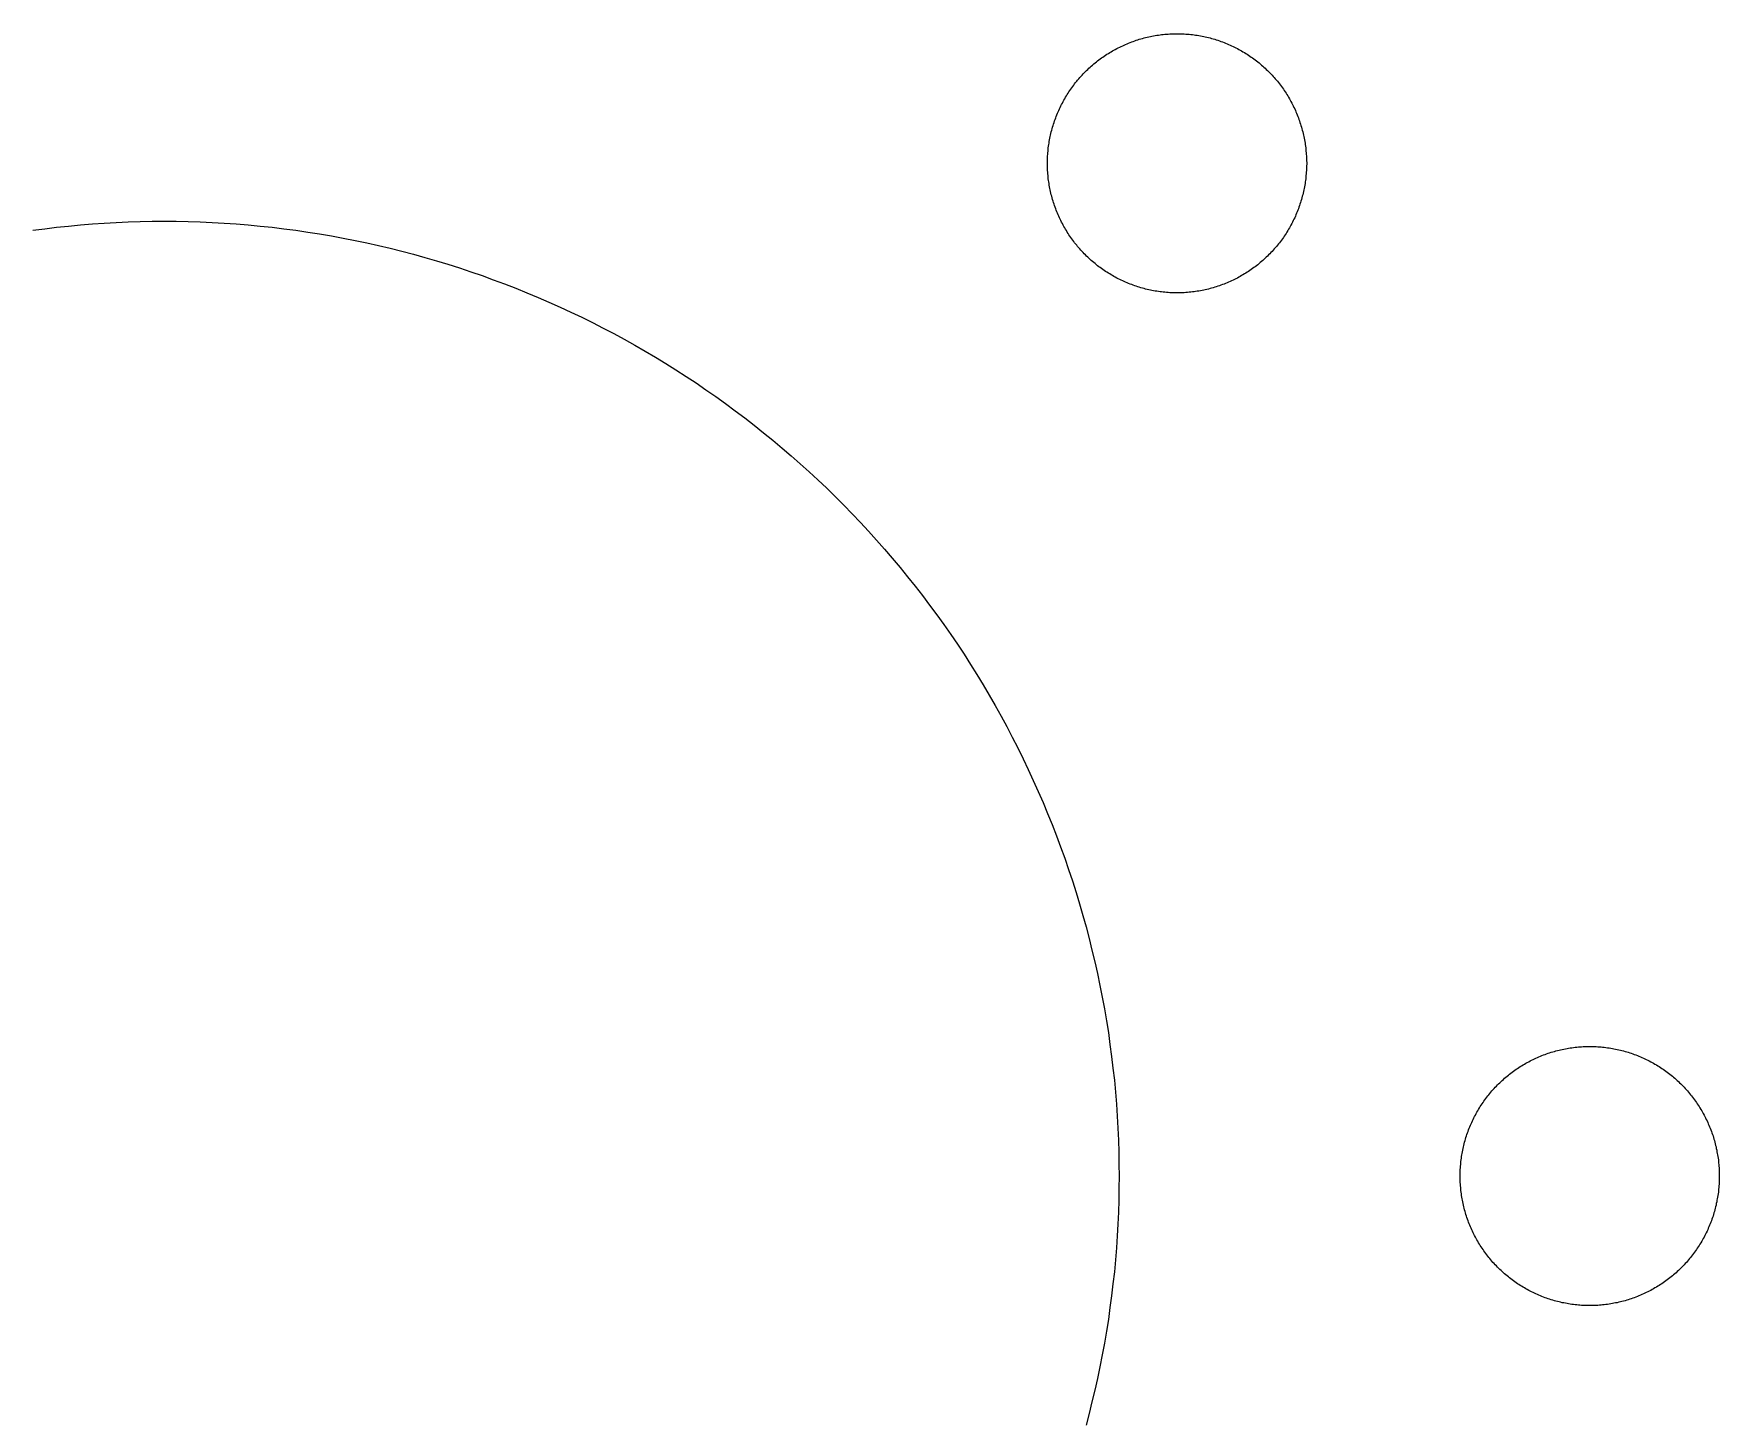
# Model space of a CAD drawing. Header units: metres. Extents: x -136 to 200, y -122 to 130.
# Drawn here: x 149.04 to 161.4, y 48.22 to 58.37 of the extents above; entities that cross this region are included whole.
import ezdxf

# ---------------------------------------------------------------- set-up
doc = ezdxf.new("R2010")
doc.units = ezdxf.units.M

msp = doc.modelspace()

# ---------------------------------------------------------------- linework, layer by layer
for p, q in [((157.125, 58.3262), (157.137, 58.3299)), ((157.137, 58.3299), (157.148, 58.3335)), ((157.148, 58.3335), (157.16, 58.3369)), ((157.16, 58.3369), (157.171, 58.3401)), ((157.171, 58.3401), (157.183, 58.3433)), ((157.183, 58.3433), (157.194, 58.3462)), ((157.194, 58.3462), (157.206, 58.3491)), ((157.206, 58.3491), (157.217, 58.3517)), ((157.217, 58.3517), (157.229, 58.3543)), ((157.229, 58.3543), (157.241, 58.3566)), ((157.241, 58.3566), (157.252, 58.3589)), ((157.252, 58.3589), (157.264, 58.361)), ((157.264, 58.361), (157.276, 58.3629)), ((157.276, 58.3629), (157.288, 58.3647)), ((157.288, 58.3647), (157.3, 58.3663)), ((157.3, 58.3663), (157.311, 58.3679)), ((157.311, 58.3679), (157.323, 58.3692)), ((157.323, 58.3692), (157.335, 58.3704)), ((157.335, 58.3704), (157.347, 58.3714)), ((157.347, 58.3714), (157.359, 58.3723)), ((157.359, 58.3723), (157.371, 58.3731)), ((157.371, 58.3731), (157.383, 58.3737)), ((157.383, 58.3737), (157.395, 58.3741)), ((157.395, 58.3741), (157.407, 58.3745)), ((157.407, 58.3745), (157.419, 58.3746)), ((157.419, 58.3746), (157.431, 58.3746)), ((157.431, 58.3746), (157.443, 58.3745)), ((157.443, 58.3745), (157.454, 58.3741)), ((157.454, 58.3741), (157.466, 58.3737)), ((157.466, 58.3737), (157.478, 58.3731)), ((157.478, 58.3731), (157.49, 58.3723)), ((157.49, 58.3723), (157.502, 58.3714)), ((157.502, 58.3714), (157.514, 58.3704)), ((157.514, 58.3704), (157.526, 58.3692)), ((157.526, 58.3692), (157.538, 58.3679)), ((157.538, 58.3679), (157.55, 58.3663)), ((157.55, 58.3663), (157.561, 58.3647)), ((157.561, 58.3647), (157.573, 58.3629)), ((157.573, 58.3629), (157.585, 58.361)), ((157.585, 58.361), (157.597, 58.3589)), ((157.597, 58.3589), (157.608, 58.3566)), ((157.608, 58.3566), (157.62, 58.3543)), ((157.62, 58.3543), (157.632, 58.3517)), ((157.632, 58.3517), (157.643, 58.3491)), ((157.643, 58.3491), (157.655, 58.3462)), ((157.655, 58.3462), (157.667, 58.3433)), ((157.667, 58.3433), (157.678, 58.3401)), ((157.678, 58.3401), (157.69, 58.3369)), ((157.69, 58.3369), (157.701, 58.3335)), ((157.701, 58.3335), (157.712, 58.3299)), ((157.712, 58.3299), (157.724, 58.3262)), ((156.881, 58.2036), (156.891, 58.2103)), ((156.891, 58.2103), (156.901, 58.217)), ((156.901, 58.217), (156.911, 58.2235)), ((156.911, 58.2235), (156.921, 58.2299)), ((156.921, 58.2299), (156.931, 58.2362)), ((156.931, 58.2362), (156.941, 58.2423)), ((156.941, 58.2423), (156.951, 58.2483)), ((156.951, 58.2483), (156.962, 58.2542)), ((156.962, 58.2542), (156.972, 58.26)), ((156.972, 58.26), (156.983, 58.2656)), ((156.983, 58.2656), (156.993, 58.2711)), ((156.993, 58.2711), (157.004, 58.2764)), ((157.004, 58.2764), (157.015, 58.2816)), ((157.015, 58.2816), (157.026, 58.2867)), ((157.026, 58.2867), (157.036, 58.2917)), ((157.036, 58.2917), (157.047, 58.2965)), ((157.047, 58.2965), (157.058, 58.3011)), ((157.058, 58.3011), (157.069, 58.3057)), ((157.069, 58.3057), (157.08, 58.3101)), ((157.08, 58.3101), (157.092, 58.3143)), ((157.092, 58.3143), (157.103, 58.3185)), ((157.103, 58.3185), (157.114, 58.3224)), ((157.114, 58.3224), (157.125, 58.3262)), ((157.724, 58.3262), (157.735, 58.3224)), ((157.735, 58.3224), (157.746, 58.3185)), ((157.746, 58.3185), (157.758, 58.3143)), ((157.758, 58.3143), (157.769, 58.3101)), ((157.769, 58.3101), (157.78, 58.3057)), ((157.78, 58.3057), (157.791, 58.3011)), ((157.791, 58.3011), (157.802, 58.2965)), ((157.802, 58.2965), (157.813, 58.2917)), ((157.813, 58.2917), (157.824, 58.2867)), ((157.824, 58.2867), (157.835, 58.2816)), ((157.835, 58.2816), (157.845, 58.2764)), ((157.845, 58.2764), (157.856, 58.2711)), ((157.856, 58.2711), (157.867, 58.2656)), ((157.867, 58.2656), (157.877, 58.26)), ((157.877, 58.26), (157.887, 58.2542)), ((157.887, 58.2542), (157.898, 58.2483)), ((157.898, 58.2483), (157.908, 58.2423)), ((157.908, 58.2423), (157.918, 58.2362)), ((157.918, 58.2362), (157.929, 58.2299)), ((157.929, 58.2299), (157.939, 58.2235)), ((157.939, 58.2235), (157.949, 58.217)), ((157.949, 58.217), (157.959, 58.2103)), ((157.959, 58.2103), (157.968, 58.2036)), ((156.736, 58.0793), (156.744, 58.0879)), ((156.744, 58.0879), (156.753, 58.0964)), ((156.753, 58.0964), (156.761, 58.1048)), ((156.761, 58.1048), (156.77, 58.113)), ((156.77, 58.113), (156.779, 58.1212)), ((156.779, 58.1212), (156.787, 58.1293)), ((156.787, 58.1293), (156.796, 58.1372)), ((156.796, 58.1372), (156.805, 58.1451)), ((156.805, 58.1451), (156.814, 58.1528)), ((156.814, 58.1528), (156.824, 58.1604)), ((156.824, 58.1604), (156.833, 58.1679)), ((156.833, 58.1679), (156.842, 58.1753)), ((156.842, 58.1753), (156.852, 58.1825)), ((156.852, 58.1825), (156.861, 58.1897)), ((156.861, 58.1897), (156.871, 58.1967)), ((156.871, 58.1967), (156.881, 58.2036)), ((157.968, 58.2036), (157.978, 58.1967)), ((157.978, 58.1967), (157.988, 58.1897)), ((157.988, 58.1897), (157.997, 58.1825)), ((157.997, 58.1825), (158.007, 58.1753)), ((158.007, 58.1753), (158.016, 58.1679)), ((158.016, 58.1679), (158.026, 58.1604)), ((158.026, 58.1604), (158.035, 58.1528)), ((158.035, 58.1528), (158.044, 58.1451)), ((158.044, 58.1451), (158.053, 58.1372)), ((158.053, 58.1372), (158.062, 58.1293)), ((158.062, 58.1293), (158.071, 58.1212)), ((158.071, 58.1212), (158.079, 58.113)), ((158.079, 58.113), (158.088, 58.1048)), ((158.088, 58.1048), (158.096, 58.0964)), ((158.096, 58.0964), (158.105, 58.0879)), ((158.105, 58.0879), (158.113, 58.0793)), ((156.632, 57.9487), (156.639, 57.9586)), ((156.639, 57.9586), (156.646, 57.9684)), ((156.646, 57.9684), (156.653, 57.9782)), ((156.653, 57.9782), (156.66, 57.9878)), ((156.66, 57.9878), (156.667, 57.9974)), ((156.667, 57.9974), (156.674, 58.0069)), ((156.674, 58.0069), (156.681, 58.0163)), ((156.681, 58.0163), (156.689, 58.0256)), ((156.689, 58.0256), (156.696, 58.0348)), ((156.696, 58.0348), (156.704, 58.0439)), ((156.704, 58.0439), (156.712, 58.0529)), ((156.712, 58.0529), (156.72, 58.0618)), ((156.72, 58.0618), (156.728, 58.0706)), ((156.728, 58.0706), (156.736, 58.0793)), ((158.113, 58.0793), (158.121, 58.0706)), ((158.121, 58.0706), (158.129, 58.0618)), ((158.129, 58.0618), (158.137, 58.0529)), ((158.137, 58.0529), (158.145, 58.0439)), ((158.145, 58.0439), (158.153, 58.0348)), ((158.153, 58.0348), (158.16, 58.0256)), ((158.16, 58.0256), (158.168, 58.0163)), ((158.168, 58.0163), (158.175, 58.0069)), ((158.175, 58.0069), (158.183, 57.9974)), ((158.183, 57.9974), (158.19, 57.9878)), ((158.19, 57.9878), (158.197, 57.9782)), ((158.197, 57.9782), (158.204, 57.9684)), ((158.204, 57.9684), (158.21, 57.9586)), ((158.21, 57.9586), (158.217, 57.9487)), ((156.562, 57.8237), (156.568, 57.8345)), ((156.568, 57.8345), (156.573, 57.8452)), ((156.573, 57.8452), (156.578, 57.8559)), ((156.578, 57.8559), (156.584, 57.8665)), ((156.584, 57.8665), (156.589, 57.877)), ((156.589, 57.877), (156.595, 57.8875)), ((156.595, 57.8875), (156.601, 57.8979)), ((156.601, 57.8979), (156.607, 57.9082)), ((156.607, 57.9082), (156.613, 57.9184)), ((156.613, 57.9184), (156.619, 57.9286)), ((156.619, 57.9286), (156.626, 57.9387)), ((156.626, 57.9387), (156.632, 57.9487)), ((158.217, 57.9487), (158.224, 57.9387)), ((158.224, 57.9387), (158.23, 57.9286)), ((158.23, 57.9286), (158.236, 57.9184)), ((158.236, 57.9184), (158.242, 57.9082)), ((158.242, 57.9082), (158.248, 57.8979)), ((158.248, 57.8979), (158.254, 57.8875)), ((158.254, 57.8875), (158.26, 57.877)), ((158.26, 57.877), (158.266, 57.8665)), ((158.266, 57.8665), (158.271, 57.8559)), ((158.271, 57.8559), (158.276, 57.8452)), ((158.276, 57.8452), (158.282, 57.8345)), ((158.282, 57.8345), (158.287, 57.8237)), ((156.516, 57.7011), (156.519, 57.7125)), ((156.519, 57.7125), (156.523, 57.7238)), ((156.523, 57.7238), (156.527, 57.7352)), ((156.527, 57.7352), (156.531, 57.7464)), ((156.531, 57.7464), (156.535, 57.7576)), ((156.535, 57.7576), (156.539, 57.7688)), ((156.539, 57.7688), (156.544, 57.7799)), ((156.544, 57.7799), (156.548, 57.7909)), ((156.548, 57.7909), (156.553, 57.8019)), ((156.553, 57.8019), (156.558, 57.8128)), ((156.558, 57.8128), (156.562, 57.8237)), ((158.287, 57.8237), (158.292, 57.8128)), ((158.292, 57.8128), (158.296, 57.8019)), ((158.296, 57.8019), (158.301, 57.7909)), ((158.301, 57.7909), (158.306, 57.7799)), ((158.306, 57.7799), (158.31, 57.7688)), ((158.31, 57.7688), (158.314, 57.7576)), ((158.314, 57.7576), (158.318, 57.7464)), ((158.318, 57.7464), (158.322, 57.7352)), ((158.322, 57.7352), (158.326, 57.7238)), ((158.326, 57.7238), (158.33, 57.7125)), ((158.33, 57.7125), (158.333, 57.7011)), ((156.488, 57.585), (156.49, 57.5968)), ((156.49, 57.5968), (156.493, 57.6085)), ((156.493, 57.6085), (156.495, 57.6202)), ((156.495, 57.6202), (156.497, 57.6319)), ((156.497, 57.6319), (156.5, 57.6435)), ((156.5, 57.6435), (156.503, 57.6551)), ((156.503, 57.6551), (156.506, 57.6666)), ((156.506, 57.6666), (156.509, 57.6782)), ((156.509, 57.6782), (156.512, 57.6897)), ((156.512, 57.6897), (156.516, 57.7011)), ((158.333, 57.7011), (158.337, 57.6897)), ((158.337, 57.6897), (158.34, 57.6782)), ((158.34, 57.6782), (158.343, 57.6666)), ((158.343, 57.6666), (158.346, 57.6551)), ((158.346, 57.6551), (158.349, 57.6435)), ((158.349, 57.6435), (158.352, 57.6319)), ((158.352, 57.6319), (158.354, 57.6202)), ((158.354, 57.6202), (158.357, 57.6085)), ((158.357, 57.6085), (158.359, 57.5968)), ((158.359, 57.5968), (158.361, 57.585)), ((156.475, 57.4545), (156.476, 57.4664)), ((156.476, 57.4783), (156.477, 57.4902)), ((156.476, 57.4664), (156.476, 57.4783)), ((156.477, 57.4902), (156.478, 57.5021)), ((156.478, 57.5021), (156.479, 57.514)), ((156.479, 57.514), (156.48, 57.5259)), ((156.48, 57.5259), (156.481, 57.5378)), ((156.481, 57.5378), (156.483, 57.5496)), ((156.483, 57.5496), (156.485, 57.5614)), ((156.485, 57.5614), (156.486, 57.5732)), ((156.486, 57.5732), (156.488, 57.585)), ((158.361, 57.585), (158.363, 57.5732)), ((158.363, 57.5732), (158.365, 57.5614)), ((158.365, 57.5614), (158.366, 57.5496)), ((158.366, 57.5496), (158.368, 57.5378)), ((158.368, 57.5378), (158.369, 57.5259)), ((158.369, 57.5259), (158.37, 57.514)), ((158.37, 57.514), (158.371, 57.5021)), ((158.371, 57.5021), (158.372, 57.4902)), ((158.372, 57.4902), (158.373, 57.4783)), ((158.373, 57.4783), (158.374, 57.4664)), ((158.374, 57.4664), (158.374, 57.4545)), ((156.475, 57.4425), (156.475, 57.4545)), ((156.475, 57.4306), (156.475, 57.4425)), ((156.475, 57.4186), (156.475, 57.4306)), ((156.475, 57.4067), (156.475, 57.4186)), ((156.475, 57.3948), (156.475, 57.4067)), ((156.476, 57.3828), (156.475, 57.3948)), ((156.476, 57.3709), (156.476, 57.3828)), ((156.477, 57.359), (156.476, 57.3709)), ((156.478, 57.3471), (156.477, 57.359)), ((156.479, 57.3352), (156.478, 57.3471)), ((158.371, 57.3471), (158.37, 57.3352)), ((158.372, 57.359), (158.371, 57.3471)), ((158.373, 57.3709), (158.372, 57.359)), ((158.374, 57.3828), (158.373, 57.3709)), ((158.374, 57.4545), (158.374, 57.4425)), ((158.374, 57.4425), (158.375, 57.4306)), ((158.375, 57.4186), (158.374, 57.4067)), ((158.374, 57.4067), (158.374, 57.3948)), ((158.374, 57.3948), (158.374, 57.3828)), ((158.375, 57.4306), (158.375, 57.4186)), ((156.48, 57.3233), (156.479, 57.3352)), ((156.481, 57.3115), (156.48, 57.3233)), ((156.483, 57.2996), (156.481, 57.3115)), ((156.485, 57.2878), (156.483, 57.2996)), ((156.486, 57.276), (156.485, 57.2878)), ((156.488, 57.2642), (156.486, 57.276)), ((156.49, 57.2525), (156.488, 57.2642)), ((156.493, 57.2407), (156.49, 57.2525)), ((156.495, 57.229), (156.493, 57.2407)), ((156.497, 57.2174), (156.495, 57.229)), ((156.5, 57.2057), (156.497, 57.2174)), ((158.352, 57.2174), (158.349, 57.2057)), ((158.354, 57.229), (158.352, 57.2174)), ((158.357, 57.2407), (158.354, 57.229)), ((158.359, 57.2525), (158.357, 57.2407)), ((158.361, 57.2642), (158.359, 57.2525)), ((158.363, 57.276), (158.361, 57.2642)), ((158.365, 57.2878), (158.363, 57.276)), ((158.366, 57.2996), (158.365, 57.2878)), ((158.368, 57.3115), (158.366, 57.2996)), ((158.369, 57.3233), (158.368, 57.3115)), ((158.37, 57.3352), (158.369, 57.3233)), ((156.503, 57.1941), (156.5, 57.2057)), ((156.506, 57.1826), (156.503, 57.1941)), ((156.509, 57.1711), (156.506, 57.1826)), ((156.512, 57.1596), (156.509, 57.1711)), ((156.516, 57.1481), (156.512, 57.1596)), ((156.519, 57.1367), (156.516, 57.1481)), ((156.523, 57.1254), (156.519, 57.1367)), ((156.527, 57.1141), (156.523, 57.1254)), ((156.531, 57.1028), (156.527, 57.1141)), ((156.535, 57.0916), (156.531, 57.1028)), ((158.318, 57.1028), (158.314, 57.0916)), ((158.322, 57.1141), (158.318, 57.1028)), ((158.326, 57.1254), (158.322, 57.1141)), ((158.33, 57.1367), (158.326, 57.1254)), ((158.333, 57.1481), (158.33, 57.1367)), ((158.337, 57.1596), (158.333, 57.1481)), ((158.34, 57.1711), (158.337, 57.1596)), ((158.343, 57.1826), (158.34, 57.1711)), ((158.346, 57.1941), (158.343, 57.1826)), ((158.349, 57.2057), (158.346, 57.1941)), ((149.297, 56.9646), (149.385, 56.9729)), ((149.385, 56.9729), (149.473, 56.9801)), ((149.473, 56.9801), (149.56, 56.9862)), ((149.56, 56.9862), (149.648, 56.9911)), ((149.648, 56.9911), (149.736, 56.995)), ((149.736, 56.995), (149.824, 56.9978)), ((149.824, 56.9978), (149.912, 56.9994)), ((149.912, 56.9994), (150, 57)), ((150, 57), (150.088, 56.9994)), ((150.088, 56.9994), (150.176, 56.9978)), ((150.176, 56.9978), (150.264, 56.995)), ((150.264, 56.995), (150.352, 56.9911)), ((150.352, 56.9911), (150.44, 56.9862)), ((150.44, 56.9862), (150.527, 56.9801)), ((150.527, 56.9801), (150.615, 56.9729)), ((150.615, 56.9729), (150.703, 56.9646)), ((156.539, 57.0805), (156.535, 57.0916)), ((156.544, 57.0694), (156.539, 57.0805)), ((156.548, 57.0583), (156.544, 57.0694)), ((156.553, 57.0473), (156.548, 57.0583)), ((156.558, 57.0364), (156.553, 57.0473)), ((156.562, 57.0255), (156.558, 57.0364)), ((156.568, 57.0147), (156.562, 57.0255)), ((156.573, 57.004), (156.568, 57.0147)), ((156.578, 56.9933), (156.573, 57.004)), ((156.584, 56.9827), (156.578, 56.9933)), ((156.589, 56.9722), (156.584, 56.9827)), ((156.595, 56.9617), (156.589, 56.9722)), ((158.26, 56.9722), (158.254, 56.9617)), ((158.266, 56.9827), (158.26, 56.9722)), ((158.271, 56.9933), (158.266, 56.9827)), ((158.276, 57.004), (158.271, 56.9933)), ((158.282, 57.0147), (158.276, 57.004)), ((158.287, 57.0255), (158.282, 57.0147)), ((158.292, 57.0364), (158.287, 57.0255)), ((158.296, 57.0473), (158.292, 57.0364)), ((158.301, 57.0583), (158.296, 57.0473)), ((158.306, 57.0694), (158.301, 57.0583)), ((158.31, 57.0805), (158.306, 57.0694)), ((158.314, 57.0916), (158.31, 57.0805)), ((149.035, 56.9332), (149.123, 56.9448)), ((149.123, 56.9448), (149.21, 56.9553)), ((149.21, 56.9553), (149.297, 56.9646)), ((150.703, 56.9646), (150.79, 56.9553)), ((150.79, 56.9553), (150.877, 56.9448)), ((150.877, 56.9448), (150.965, 56.9332)), ((150.965, 56.9332), (151.052, 56.9205)), ((151.052, 56.9205), (151.138, 56.9068)), ((151.138, 56.9068), (151.225, 56.8919)), ((151.225, 56.8919), (151.312, 56.876)), ((151.312, 56.876), (151.398, 56.859)), ((151.398, 56.859), (151.484, 56.8409)), ((156.601, 56.9513), (156.595, 56.9617)), ((156.607, 56.941), (156.601, 56.9513)), ((156.613, 56.9308), (156.607, 56.941)), ((156.619, 56.9206), (156.613, 56.9308)), ((156.626, 56.9106), (156.619, 56.9206)), ((156.632, 56.9005), (156.626, 56.9106)), ((156.639, 56.8906), (156.632, 56.9005)), ((156.646, 56.8808), (156.639, 56.8906)), ((156.653, 56.8711), (156.646, 56.8808)), ((156.66, 56.8614), (156.653, 56.8711)), ((156.667, 56.8518), (156.66, 56.8614)), ((156.674, 56.8423), (156.667, 56.8518)), ((158.183, 56.8518), (158.175, 56.8423)), ((158.19, 56.8614), (158.183, 56.8518)), ((158.197, 56.8711), (158.19, 56.8614)), ((158.204, 56.8808), (158.197, 56.8711)), ((158.21, 56.8906), (158.204, 56.8808)), ((158.217, 56.9005), (158.21, 56.8906)), ((158.224, 56.9106), (158.217, 56.9005)), ((158.23, 56.9206), (158.224, 56.9106)), ((158.236, 56.9308), (158.23, 56.9206)), ((158.242, 56.941), (158.236, 56.9308)), ((158.248, 56.9513), (158.242, 56.941)), ((158.254, 56.9617), (158.248, 56.9513)), ((151.484, 56.8409), (151.57, 56.8217)), ((151.57, 56.8217), (151.655, 56.8014)), ((151.655, 56.8014), (151.741, 56.7801)), ((151.741, 56.7801), (151.826, 56.7577)), ((151.826, 56.7577), (151.911, 56.7342)), ((151.911, 56.7342), (151.995, 56.7096)), ((156.681, 56.833), (156.674, 56.8423)), ((156.689, 56.8237), (156.681, 56.833)), ((156.696, 56.8145), (156.689, 56.8237)), ((156.704, 56.8054), (156.696, 56.8145)), ((156.712, 56.7964), (156.704, 56.8054)), ((156.72, 56.7875), (156.712, 56.7964)), ((156.728, 56.7787), (156.72, 56.7875)), ((156.736, 56.77), (156.728, 56.7787)), ((156.744, 56.7614), (156.736, 56.77)), ((156.753, 56.7529), (156.744, 56.7614)), ((156.761, 56.7445), (156.753, 56.7529)), ((156.77, 56.7362), (156.761, 56.7445)), ((156.779, 56.728), (156.77, 56.7362)), ((156.787, 56.72), (156.779, 56.728)), ((158.071, 56.728), (158.062, 56.72)), ((158.079, 56.7362), (158.071, 56.728)), ((158.088, 56.7445), (158.079, 56.7362)), ((158.096, 56.7529), (158.088, 56.7445)), ((158.105, 56.7614), (158.096, 56.7529)), ((158.113, 56.77), (158.105, 56.7614)), ((158.121, 56.7787), (158.113, 56.77)), ((158.129, 56.7875), (158.121, 56.7787)), ((158.137, 56.7964), (158.129, 56.7875)), ((158.145, 56.8054), (158.137, 56.7964)), ((158.153, 56.8145), (158.145, 56.8054)), ((158.16, 56.8237), (158.153, 56.8145)), ((158.168, 56.833), (158.16, 56.8237)), ((158.175, 56.8423), (158.168, 56.833)), ((151.995, 56.7096), (152.079, 56.6841)), ((152.079, 56.6841), (152.163, 56.6574)), ((152.163, 56.6574), (152.247, 56.6297)), ((152.247, 56.6297), (152.33, 56.6009)), ((152.33, 56.6009), (152.412, 56.5711)), ((156.796, 56.712), (156.787, 56.72)), ((156.805, 56.7042), (156.796, 56.712)), ((156.814, 56.6964), (156.805, 56.7042)), ((156.824, 56.6888), (156.814, 56.6964)), ((156.833, 56.6813), (156.824, 56.6888)), ((156.842, 56.674), (156.833, 56.6813)), ((156.852, 56.6667), (156.842, 56.674)), ((156.861, 56.6596), (156.852, 56.6667)), ((156.871, 56.6526), (156.861, 56.6596)), ((156.881, 56.6457), (156.871, 56.6526)), ((156.891, 56.6389), (156.881, 56.6457)), ((156.901, 56.6322), (156.891, 56.6389)), ((156.911, 56.6257), (156.901, 56.6322)), ((156.921, 56.6193), (156.911, 56.6257)), ((156.931, 56.6131), (156.921, 56.6193)), ((156.941, 56.6069), (156.931, 56.6131)), ((156.951, 56.6009), (156.941, 56.6069)), ((156.962, 56.595), (156.951, 56.6009)), ((157.898, 56.6009), (157.887, 56.595)), ((157.908, 56.6069), (157.898, 56.6009)), ((157.918, 56.6131), (157.908, 56.6069)), ((157.929, 56.6193), (157.918, 56.6131)), ((157.939, 56.6257), (157.929, 56.6193)), ((157.949, 56.6322), (157.939, 56.6257)), ((157.959, 56.6389), (157.949, 56.6322)), ((157.968, 56.6457), (157.959, 56.6389)), ((157.978, 56.6526), (157.968, 56.6457)), ((157.988, 56.6596), (157.978, 56.6526)), ((157.997, 56.6667), (157.988, 56.6596)), ((158.007, 56.674), (157.997, 56.6667)), ((158.016, 56.6813), (158.007, 56.674)), ((158.026, 56.6888), (158.016, 56.6813)), ((158.035, 56.6964), (158.026, 56.6888)), ((158.044, 56.7042), (158.035, 56.6964)), ((158.053, 56.712), (158.044, 56.7042)), ((158.062, 56.72), (158.053, 56.712)), ((152.412, 56.5711), (152.495, 56.5403)), ((152.495, 56.5403), (152.577, 56.5084)), ((152.577, 56.5084), (152.658, 56.4755)), ((152.658, 56.4755), (152.74, 56.4416)), ((156.972, 56.5893), (156.962, 56.595)), ((156.983, 56.5836), (156.972, 56.5893)), ((156.993, 56.5782), (156.983, 56.5836)), ((157.004, 56.5728), (156.993, 56.5782)), ((157.015, 56.5676), (157.004, 56.5728)), ((157.026, 56.5625), (157.015, 56.5676)), ((157.036, 56.5576), (157.026, 56.5625)), ((157.047, 56.5527), (157.036, 56.5576)), ((157.058, 56.5481), (157.047, 56.5527)), ((157.069, 56.5435), (157.058, 56.5481)), ((157.08, 56.5391), (157.069, 56.5435)), ((157.092, 56.5349), (157.08, 56.5391)), ((157.103, 56.5308), (157.092, 56.5349)), ((157.114, 56.5268), (157.103, 56.5308)), ((157.125, 56.523), (157.114, 56.5268)), ((157.137, 56.5193), (157.125, 56.523)), ((157.148, 56.5157), (157.137, 56.5193)), ((157.16, 56.5123), (157.148, 56.5157)), ((157.171, 56.5091), (157.16, 56.5123)), ((157.183, 56.506), (157.171, 56.5091)), ((157.194, 56.503), (157.183, 56.506)), ((157.206, 56.5002), (157.194, 56.503)), ((157.217, 56.4975), (157.206, 56.5002)), ((157.229, 56.495), (157.217, 56.4975)), ((157.241, 56.4926), (157.229, 56.495)), ((157.252, 56.4903), (157.241, 56.4926)), ((157.264, 56.4883), (157.252, 56.4903)), ((157.276, 56.4863), (157.264, 56.4883)), ((157.288, 56.4845), (157.276, 56.4863)), ((157.3, 56.4829), (157.288, 56.4845)), ((157.311, 56.4814), (157.3, 56.4829)), ((157.323, 56.48), (157.311, 56.4814)), ((157.335, 56.4788), (157.323, 56.48)), ((157.347, 56.4778), (157.335, 56.4788)), ((157.359, 56.4769), (157.347, 56.4778)), ((157.371, 56.4761), (157.359, 56.4769)), ((157.383, 56.4755), (157.371, 56.4761)), ((157.395, 56.4751), (157.383, 56.4755)), ((157.407, 56.4748), (157.395, 56.4751)), ((157.419, 56.4746), (157.407, 56.4748)), ((157.431, 56.4746), (157.419, 56.4746)), ((157.443, 56.4748), (157.431, 56.4746)), ((157.454, 56.4751), (157.443, 56.4748)), ((157.466, 56.4755), (157.454, 56.4751)), ((157.478, 56.4761), (157.466, 56.4755)), ((157.49, 56.4769), (157.478, 56.4761)), ((157.502, 56.4778), (157.49, 56.4769)), ((157.514, 56.4788), (157.502, 56.4778)), ((157.526, 56.48), (157.514, 56.4788)), ((157.538, 56.4814), (157.526, 56.48)), ((157.55, 56.4829), (157.538, 56.4814)), ((157.561, 56.4845), (157.55, 56.4829)), ((157.573, 56.4863), (157.561, 56.4845)), ((157.585, 56.4883), (157.573, 56.4863)), ((157.597, 56.4903), (157.585, 56.4883)), ((157.608, 56.4926), (157.597, 56.4903)), ((157.62, 56.495), (157.608, 56.4926)), ((157.632, 56.4975), (157.62, 56.495)), ((157.643, 56.5002), (157.632, 56.4975)), ((157.655, 56.503), (157.643, 56.5002)), ((157.667, 56.506), (157.655, 56.503)), ((157.678, 56.5091), (157.667, 56.506)), ((157.69, 56.5123), (157.678, 56.5091)), ((157.701, 56.5157), (157.69, 56.5123)), ((157.712, 56.5193), (157.701, 56.5157)), ((157.724, 56.523), (157.712, 56.5193)), ((157.735, 56.5268), (157.724, 56.523)), ((157.746, 56.5308), (157.735, 56.5268)), ((157.758, 56.5349), (157.746, 56.5308)), ((157.769, 56.5391), (157.758, 56.5349)), ((157.78, 56.5435), (157.769, 56.5391)), ((157.791, 56.5481), (157.78, 56.5435)), ((157.802, 56.5527), (157.791, 56.5481)), ((157.813, 56.5576), (157.802, 56.5527)), ((157.824, 56.5625), (157.813, 56.5576)), ((157.835, 56.5676), (157.824, 56.5625)), ((157.845, 56.5728), (157.835, 56.5676)), ((157.856, 56.5782), (157.845, 56.5728)), ((157.867, 56.5836), (157.856, 56.5782)), ((157.877, 56.5893), (157.867, 56.5836)), ((157.887, 56.595), (157.877, 56.5893)), ((152.74, 56.4416), (152.82, 56.4067)), ((152.82, 56.4067), (152.901, 56.3707)), ((152.901, 56.3707), (152.98, 56.3338)), ((152.98, 56.3338), (153.06, 56.2958)), ((153.06, 56.2958), (153.139, 56.2569)), ((153.139, 56.2569), (153.217, 56.2169)), ((153.217, 56.2169), (153.295, 56.176)), ((153.295, 56.176), (153.372, 56.1341)), ((153.372, 56.1341), (153.449, 56.0913)), ((153.449, 56.0913), (153.525, 56.0475)), ((153.525, 56.0475), (153.601, 56.0027)), ((153.601, 56.0027), (153.676, 55.957)), ((153.676, 55.957), (153.751, 55.9103)), ((153.751, 55.9103), (153.825, 55.8627)), ((153.825, 55.8627), (153.898, 55.8142)), ((153.898, 55.8142), (153.971, 55.7647)), ((153.971, 55.7647), (154.043, 55.7144)), ((154.043, 55.7144), (154.114, 55.6631)), ((154.114, 55.6631), (154.185, 55.611)), ((154.185, 55.611), (154.256, 55.5579)), ((154.256, 55.5579), (154.325, 55.504)), ((154.325, 55.504), (154.394, 55.4492)), ((154.394, 55.4492), (154.462, 55.3936)), ((154.462, 55.3936), (154.529, 55.3371)), ((154.529, 55.3371), (154.596, 55.2798)), ((154.596, 55.2798), (154.662, 55.2216)), ((154.662, 55.2216), (154.727, 55.1626)), ((154.727, 55.1626), (154.792, 55.1028)), ((154.792, 55.1028), (154.856, 55.0422)), ((154.856, 55.0422), (154.919, 54.9807)), ((154.919, 54.9807), (154.981, 54.9185)), ((154.981, 54.9185), (155.042, 54.8556)), ((155.042, 54.8556), (155.103, 54.7918)), ((155.103, 54.7918), (155.163, 54.7273)), ((155.163, 54.7273), (155.222, 54.6621)), ((155.222, 54.6621), (155.28, 54.5961)), ((155.28, 54.5961), (155.337, 54.5294)), ((155.337, 54.5294), (155.394, 54.462)), ((155.394, 54.462), (155.449, 54.3938)), ((155.449, 54.3938), (155.504, 54.325)), ((155.504, 54.325), (155.558, 54.2555)), ((155.558, 54.2555), (155.611, 54.1853)), ((155.611, 54.1853), (155.663, 54.1145)), ((155.663, 54.1145), (155.714, 54.043)), ((155.714, 54.043), (155.765, 53.9709)), ((155.765, 53.9709), (155.814, 53.8981)), ((155.814, 53.8981), (155.863, 53.8248)), ((155.863, 53.8248), (155.91, 53.7508)), ((155.91, 53.7508), (155.957, 53.6762)), ((155.957, 53.6762), (156.003, 53.6011)), ((156.003, 53.6011), (156.047, 53.5254)), ((156.047, 53.5254), (156.091, 53.4491)), ((156.091, 53.4491), (156.134, 53.3723)), ((156.134, 53.3723), (156.176, 53.2949)), ((156.176, 53.2949), (156.217, 53.2171)), ((156.217, 53.2171), (156.257, 53.1387)), ((156.257, 53.1387), (156.296, 53.0598)), ((156.296, 53.0598), (156.334, 52.9805)), ((156.334, 52.9805), (156.371, 52.9006)), ((156.371, 52.9006), (156.407, 52.8203)), ((156.407, 52.8203), (156.442, 52.7396)), ((156.442, 52.7396), (156.476, 52.6584)), ((156.476, 52.6584), (156.508, 52.5769)), ((156.508, 52.5769), (156.54, 52.4949)), ((156.54, 52.4949), (156.571, 52.4125)), ((156.571, 52.4125), (156.601, 52.3297)), ((156.601, 52.3297), (156.63, 52.2466)), ((156.63, 52.2466), (156.657, 52.1631)), ((156.657, 52.1631), (156.684, 52.0793)), ((156.684, 52.0793), (156.71, 51.9951)), ((156.71, 51.9951), (156.734, 51.9107)), ((156.734, 51.9107), (156.758, 51.8259)), ((156.758, 51.8259), (156.78, 51.7408)), ((156.78, 51.7408), (156.801, 51.6555)), ((156.801, 51.6555), (156.822, 51.5699)), ((156.822, 51.5699), (156.841, 51.484)), ((156.841, 51.484), (156.859, 51.398)), ((156.859, 51.398), (156.876, 51.3117)), ((156.876, 51.3117), (156.892, 51.2252)), ((156.892, 51.2252), (156.907, 51.1385)), ((156.907, 51.1385), (156.921, 51.0516)), ((156.921, 51.0516), (156.933, 50.9645)), ((156.933, 50.9645), (156.945, 50.8773)), ((160.179, 50.9106), (160.191, 50.9139)), ((160.191, 50.9139), (160.202, 50.9171)), ((160.202, 50.9171), (160.214, 50.9202)), ((160.214, 50.9202), (160.225, 50.923)), ((160.225, 50.923), (160.237, 50.9258)), ((160.237, 50.9258), (160.249, 50.9284)), ((160.249, 50.9284), (160.26, 50.9308)), ((160.26, 50.9308), (160.272, 50.9332)), ((160.272, 50.9332), (160.284, 50.9353)), ((160.284, 50.9353), (160.295, 50.9373)), ((160.295, 50.9373), (160.307, 50.9392)), ((160.307, 50.9392), (160.319, 50.9409)), ((160.319, 50.9409), (160.331, 50.9425)), ((160.331, 50.9425), (160.343, 50.9439)), ((160.343, 50.9439), (160.355, 50.9452)), ((160.355, 50.9452), (160.367, 50.9463)), ((160.367, 50.9463), (160.378, 50.9473)), ((160.378, 50.9473), (160.39, 50.9481)), ((160.39, 50.9481), (160.402, 50.9488)), ((160.402, 50.9488), (160.414, 50.9493)), ((160.414, 50.9493), (160.426, 50.9497)), ((160.426, 50.9497), (160.438, 50.9499)), ((160.438, 50.9499), (160.45, 50.95)), ((160.45, 50.95), (160.462, 50.9499)), ((160.462, 50.9499), (160.474, 50.9497)), ((160.474, 50.9497), (160.486, 50.9493)), ((160.486, 50.9493), (160.498, 50.9488)), ((160.498, 50.9488), (160.51, 50.9481)), ((160.51, 50.9481), (160.522, 50.9473)), ((160.522, 50.9473), (160.533, 50.9463)), ((160.533, 50.9463), (160.545, 50.9452)), ((160.545, 50.9452), (160.557, 50.9439)), ((160.557, 50.9439), (160.569, 50.9425)), ((160.569, 50.9425), (160.581, 50.9409)), ((160.581, 50.9409), (160.593, 50.9392)), ((160.593, 50.9392), (160.604, 50.9373)), ((160.604, 50.9373), (160.616, 50.9353)), ((160.616, 50.9353), (160.628, 50.9332)), ((160.628, 50.9332), (160.64, 50.9308)), ((160.64, 50.9308), (160.651, 50.9284)), ((160.651, 50.9284), (160.663, 50.9258)), ((160.663, 50.9258), (160.675, 50.923)), ((160.675, 50.923), (160.686, 50.9202)), ((160.686, 50.9202), (160.698, 50.9171)), ((160.698, 50.9171), (160.709, 50.9139)), ((160.709, 50.9139), (160.721, 50.9106)), ((156.945, 50.8773), (156.955, 50.79)), ((156.955, 50.79), (156.965, 50.7025)), ((159.921, 50.7891), (159.931, 50.7956)), ((159.931, 50.7956), (159.941, 50.8021)), ((159.941, 50.8021), (159.951, 50.8084)), ((159.951, 50.8084), (159.961, 50.8146)), ((159.961, 50.8146), (159.972, 50.8207)), ((159.972, 50.8207), (159.982, 50.8267)), ((159.982, 50.8267), (159.992, 50.8325)), ((159.992, 50.8325), (160.003, 50.8382)), ((160.003, 50.8382), (160.013, 50.8437)), ((160.013, 50.8437), (160.024, 50.8491)), ((160.024, 50.8491), (160.035, 50.8544)), ((160.035, 50.8544), (160.046, 50.8596)), ((160.046, 50.8596), (160.056, 50.8646)), ((160.056, 50.8646), (160.067, 50.8695)), ((160.067, 50.8695), (160.078, 50.8742)), ((160.078, 50.8742), (160.089, 50.8788)), ((160.089, 50.8788), (160.1, 50.8833)), ((160.1, 50.8833), (160.111, 50.8876)), ((160.111, 50.8876), (160.123, 50.8918)), ((160.123, 50.8918), (160.134, 50.8958)), ((160.134, 50.8958), (160.145, 50.8997)), ((160.145, 50.8997), (160.156, 50.9035)), ((160.156, 50.9035), (160.168, 50.9071)), ((160.168, 50.9071), (160.179, 50.9106)), ((160.721, 50.9106), (160.732, 50.9071)), ((160.732, 50.9071), (160.744, 50.9035)), ((160.744, 50.9035), (160.755, 50.8997)), ((160.755, 50.8997), (160.766, 50.8958)), ((160.766, 50.8958), (160.777, 50.8918)), ((160.777, 50.8918), (160.789, 50.8876)), ((160.789, 50.8876), (160.8, 50.8833)), ((160.8, 50.8833), (160.811, 50.8788)), ((160.811, 50.8788), (160.822, 50.8742)), ((160.822, 50.8742), (160.833, 50.8695)), ((160.833, 50.8695), (160.844, 50.8646)), ((160.844, 50.8646), (160.854, 50.8596)), ((160.854, 50.8596), (160.865, 50.8544)), ((160.865, 50.8544), (160.876, 50.8491)), ((160.876, 50.8491), (160.887, 50.8437)), ((160.887, 50.8437), (160.897, 50.8382)), ((160.897, 50.8382), (160.908, 50.8325)), ((160.908, 50.8325), (160.918, 50.8267)), ((160.918, 50.8267), (160.928, 50.8207)), ((160.928, 50.8207), (160.939, 50.8146)), ((160.939, 50.8146), (160.949, 50.8084)), ((160.949, 50.8084), (160.959, 50.8021)), ((160.959, 50.8021), (160.969, 50.7956)), ((160.969, 50.7956), (160.979, 50.7891)), ((156.965, 50.7025), (156.973, 50.6149)), ((159.766, 50.659), (159.774, 50.6675)), ((159.774, 50.6675), (159.782, 50.6759)), ((159.782, 50.6759), (159.791, 50.6843)), ((159.791, 50.6843), (159.8, 50.6925)), ((159.8, 50.6925), (159.808, 50.7006)), ((159.808, 50.7006), (159.817, 50.7086)), ((159.817, 50.7086), (159.826, 50.7165)), ((159.826, 50.7165), (159.835, 50.7243)), ((159.835, 50.7243), (159.844, 50.732)), ((159.844, 50.732), (159.854, 50.7395)), ((159.854, 50.7395), (159.863, 50.747)), ((159.863, 50.747), (159.872, 50.7543)), ((159.872, 50.7543), (159.882, 50.7615)), ((159.882, 50.7615), (159.892, 50.7686)), ((159.892, 50.7686), (159.901, 50.7755)), ((159.901, 50.7755), (159.911, 50.7823)), ((159.911, 50.7823), (159.921, 50.7891)), ((160.979, 50.7891), (160.989, 50.7823)), ((160.989, 50.7823), (160.999, 50.7755)), ((160.999, 50.7755), (161.008, 50.7686)), ((161.008, 50.7686), (161.018, 50.7615)), ((161.018, 50.7615), (161.028, 50.7543)), ((161.028, 50.7543), (161.037, 50.747)), ((161.037, 50.747), (161.046, 50.7395)), ((161.046, 50.7395), (161.056, 50.732)), ((161.056, 50.732), (161.065, 50.7243)), ((161.065, 50.7243), (161.074, 50.7165)), ((161.074, 50.7165), (161.083, 50.7086)), ((161.083, 50.7086), (161.092, 50.7006)), ((161.092, 50.7006), (161.1, 50.6925)), ((161.1, 50.6925), (161.109, 50.6843)), ((161.109, 50.6843), (161.118, 50.6759)), ((161.118, 50.6759), (161.126, 50.6675)), ((161.126, 50.6675), (161.134, 50.659)), ((156.973, 50.6149), (156.98, 50.5273)), ((159.668, 50.5389), (159.674, 50.5487)), ((159.674, 50.5487), (159.681, 50.5584)), ((159.681, 50.5584), (159.689, 50.568)), ((159.689, 50.568), (159.696, 50.5775)), ((159.696, 50.5775), (159.703, 50.587)), ((159.703, 50.587), (159.71, 50.5963)), ((159.71, 50.5963), (159.718, 50.6055)), ((159.718, 50.6055), (159.726, 50.6147)), ((159.726, 50.6147), (159.733, 50.6237)), ((159.733, 50.6237), (159.741, 50.6327)), ((159.741, 50.6327), (159.749, 50.6416)), ((159.749, 50.6416), (159.757, 50.6503)), ((159.757, 50.6503), (159.766, 50.659)), ((161.134, 50.659), (161.143, 50.6503)), ((161.143, 50.6503), (161.151, 50.6416)), ((161.151, 50.6416), (161.159, 50.6327)), ((161.159, 50.6327), (161.167, 50.6237)), ((161.167, 50.6237), (161.174, 50.6147)), ((161.174, 50.6147), (161.182, 50.6055)), ((161.182, 50.6055), (161.19, 50.5963)), ((161.19, 50.5963), (161.197, 50.587)), ((161.197, 50.587), (161.204, 50.5775)), ((161.204, 50.5775), (161.211, 50.568)), ((161.211, 50.568), (161.219, 50.5584)), ((161.219, 50.5584), (161.226, 50.5487)), ((161.226, 50.5487), (161.232, 50.5389)), ((156.98, 50.5273), (156.986, 50.4395)), ((156.986, 50.4395), (156.991, 50.3517)), ((159.596, 50.4153), (159.601, 50.4259)), ((159.601, 50.4259), (159.606, 50.4366)), ((159.606, 50.4366), (159.612, 50.4472)), ((159.612, 50.4472), (159.618, 50.4577)), ((159.618, 50.4577), (159.623, 50.4681)), ((159.623, 50.4681), (159.629, 50.4784)), ((159.629, 50.4784), (159.635, 50.4887)), ((159.635, 50.4887), (159.642, 50.4989)), ((159.642, 50.4989), (159.648, 50.509)), ((159.648, 50.509), (159.654, 50.5191)), ((159.654, 50.5191), (159.661, 50.529)), ((159.661, 50.529), (159.668, 50.5389)), ((161.232, 50.5389), (161.239, 50.529)), ((161.239, 50.529), (161.246, 50.5191)), ((161.246, 50.5191), (161.252, 50.509)), ((161.252, 50.509), (161.258, 50.4989)), ((161.258, 50.4989), (161.265, 50.4887)), ((161.265, 50.4887), (161.271, 50.4784)), ((161.271, 50.4784), (161.277, 50.4681)), ((161.277, 50.4681), (161.282, 50.4577)), ((161.282, 50.4577), (161.288, 50.4472)), ((161.288, 50.4472), (161.294, 50.4366)), ((161.294, 50.4366), (161.299, 50.4259)), ((161.299, 50.4259), (161.304, 50.4153)), ((156.991, 50.3517), (156.995, 50.2638)), ((159.546, 50.2936), (159.55, 50.3049)), ((159.55, 50.3049), (159.554, 50.3162)), ((159.554, 50.3162), (159.558, 50.3274)), ((159.558, 50.3274), (159.562, 50.3386)), ((159.562, 50.3386), (159.567, 50.3497)), ((159.567, 50.3497), (159.571, 50.3608)), ((159.571, 50.3608), (159.576, 50.3718)), ((159.576, 50.3718), (159.581, 50.3828)), ((159.581, 50.3828), (159.585, 50.3936)), ((159.585, 50.3936), (159.59, 50.4045)), ((159.59, 50.4045), (159.596, 50.4153)), ((161.304, 50.4153), (161.31, 50.4045)), ((161.31, 50.4045), (161.315, 50.3936)), ((161.315, 50.3936), (161.319, 50.3828)), ((161.319, 50.3828), (161.324, 50.3718)), ((161.324, 50.3718), (161.329, 50.3608)), ((161.329, 50.3608), (161.333, 50.3497)), ((161.333, 50.3497), (161.338, 50.3386)), ((161.338, 50.3386), (161.342, 50.3274)), ((161.342, 50.3274), (161.346, 50.3162)), ((161.346, 50.3162), (161.35, 50.3049)), ((161.35, 50.3049), (161.354, 50.2936)), ((156.995, 50.2638), (156.998, 50.1759)), ((156.998, 50.1759), (156.999, 50.088)), ((159.515, 50.1663), (159.517, 50.178)), ((159.517, 50.178), (159.519, 50.1897)), ((159.519, 50.1897), (159.522, 50.2014)), ((159.522, 50.2014), (159.524, 50.213)), ((159.524, 50.213), (159.527, 50.2247)), ((159.527, 50.2247), (159.53, 50.2363)), ((159.53, 50.2363), (159.533, 50.2478)), ((159.533, 50.2478), (159.536, 50.2593)), ((159.536, 50.2593), (159.539, 50.2708)), ((159.539, 50.2708), (159.543, 50.2822)), ((159.543, 50.2822), (159.546, 50.2936)), ((161.354, 50.2936), (161.357, 50.2822)), ((161.357, 50.2822), (161.361, 50.2708)), ((161.361, 50.2708), (161.364, 50.2593)), ((161.364, 50.2593), (161.367, 50.2478)), ((161.367, 50.2478), (161.37, 50.2363)), ((161.37, 50.2363), (161.373, 50.2247)), ((161.373, 50.2247), (161.376, 50.213)), ((161.376, 50.213), (161.378, 50.2014)), ((161.378, 50.2014), (161.381, 50.1897)), ((161.381, 50.1897), (161.383, 50.178)), ((161.383, 50.178), (161.385, 50.1663)), ((156.999, 50.088), (157, 50)), ((159.501, 50.0477), (159.502, 50.0596)), ((159.502, 50.0596), (159.503, 50.0715)), ((159.503, 50.0715), (159.504, 50.0835)), ((159.504, 50.0835), (159.505, 50.0953)), ((159.505, 50.0953), (159.506, 50.1072)), ((159.506, 50.1072), (159.507, 50.1191)), ((159.507, 50.1191), (159.509, 50.1309)), ((159.509, 50.1309), (159.511, 50.1427)), ((159.511, 50.1427), (159.513, 50.1545)), ((159.513, 50.1545), (159.515, 50.1663)), ((161.385, 50.1663), (161.387, 50.1545)), ((161.387, 50.1545), (161.389, 50.1427)), ((161.389, 50.1427), (161.391, 50.1309)), ((161.391, 50.1309), (161.393, 50.1191)), ((161.393, 50.1191), (161.394, 50.1072)), ((161.394, 50.1072), (161.395, 50.0953)), ((161.395, 50.0953), (161.396, 50.0835)), ((161.396, 50.0835), (161.397, 50.0715)), ((161.397, 50.0715), (161.398, 50.0596)), ((161.398, 50.0596), (161.399, 50.0477)), ((157, 50), (156.999, 49.912)), ((159.5, 50.0239), (159.501, 50.0358)), ((159.5, 50.0119), (159.5, 50.0239)), ((159.5, 50), (159.5, 50.0119)), ((159.5, 49.9881), (159.5, 50)), ((159.5, 49.9761), (159.5, 49.9881)), ((159.501, 49.9642), (159.5, 49.9761)), ((159.501, 50.0358), (159.501, 50.0477)), ((159.501, 49.9523), (159.501, 49.9642)), ((159.502, 49.9404), (159.501, 49.9523)), ((159.503, 49.9285), (159.502, 49.9404)), ((159.504, 49.9165), (159.503, 49.9285)), ((161.397, 49.9285), (161.396, 49.9165)), ((161.398, 49.9404), (161.397, 49.9285)), ((161.399, 49.9523), (161.398, 49.9404)), ((161.399, 50.0477), (161.399, 50.0358)), ((161.399, 50.0358), (161.4, 50.0239)), ((161.4, 49.9761), (161.399, 49.9642)), ((161.399, 49.9642), (161.399, 49.9523)), ((161.4, 50.0239), (161.4, 50.0119)), ((161.4, 50.0119), (161.4, 50)), ((161.4, 50), (161.4, 49.9881)), ((161.4, 49.9881), (161.4, 49.9761)), ((156.998, 49.8241), (156.995, 49.7362)), ((156.999, 49.912), (156.998, 49.8241)), ((159.505, 49.9047), (159.504, 49.9165)), ((159.506, 49.8928), (159.505, 49.9047)), ((159.507, 49.8809), (159.506, 49.8928)), ((159.509, 49.8691), (159.507, 49.8809)), ((159.511, 49.8573), (159.509, 49.8691)), ((159.513, 49.8455), (159.511, 49.8573)), ((159.515, 49.8337), (159.513, 49.8455)), ((159.517, 49.822), (159.515, 49.8337)), ((159.519, 49.8103), (159.517, 49.822)), ((159.522, 49.7986), (159.519, 49.8103)), ((161.381, 49.8103), (161.378, 49.7986)), ((161.383, 49.822), (161.381, 49.8103)), ((161.385, 49.8337), (161.383, 49.822)), ((161.387, 49.8455), (161.385, 49.8337)), ((161.389, 49.8573), (161.387, 49.8455)), ((161.391, 49.8691), (161.389, 49.8573)), ((161.393, 49.8809), (161.391, 49.8691)), ((161.394, 49.8928), (161.393, 49.8809)), ((161.395, 49.9047), (161.394, 49.8928)), ((161.396, 49.9165), (161.395, 49.9047)), ((156.995, 49.7362), (156.991, 49.6483)), ((159.524, 49.787), (159.522, 49.7986)), ((159.527, 49.7753), (159.524, 49.787)), ((159.53, 49.7637), (159.527, 49.7753)), ((159.533, 49.7522), (159.53, 49.7637)), ((159.536, 49.7407), (159.533, 49.7522)), ((159.539, 49.7292), (159.536, 49.7407)), ((159.543, 49.7178), (159.539, 49.7292)), ((159.546, 49.7064), (159.543, 49.7178)), ((159.55, 49.6951), (159.546, 49.7064)), ((159.554, 49.6838), (159.55, 49.6951)), ((159.558, 49.6726), (159.554, 49.6838)), ((161.346, 49.6838), (161.342, 49.6726)), ((161.35, 49.6951), (161.346, 49.6838)), ((161.354, 49.7064), (161.35, 49.6951)), ((161.357, 49.7178), (161.354, 49.7064)), ((161.361, 49.7292), (161.357, 49.7178)), ((161.364, 49.7407), (161.361, 49.7292)), ((161.367, 49.7522), (161.364, 49.7407)), ((161.37, 49.7637), (161.367, 49.7522)), ((161.373, 49.7753), (161.37, 49.7637)), ((161.376, 49.787), (161.373, 49.7753)), ((161.378, 49.7986), (161.376, 49.787)), ((156.986, 49.5605), (156.98, 49.4727)), ((156.991, 49.6483), (156.986, 49.5605)), ((159.562, 49.6614), (159.558, 49.6726)), ((159.567, 49.6503), (159.562, 49.6614)), ((159.571, 49.6392), (159.567, 49.6503)), ((159.576, 49.6282), (159.571, 49.6392)), ((159.581, 49.6172), (159.576, 49.6282)), ((159.585, 49.6064), (159.581, 49.6172)), ((159.59, 49.5955), (159.585, 49.6064)), ((159.596, 49.5847), (159.59, 49.5955)), ((159.601, 49.5741), (159.596, 49.5847)), ((159.606, 49.5634), (159.601, 49.5741)), ((159.612, 49.5528), (159.606, 49.5634)), ((161.294, 49.5634), (161.288, 49.5528)), ((161.299, 49.5741), (161.294, 49.5634)), ((161.304, 49.5847), (161.299, 49.5741)), ((161.31, 49.5955), (161.304, 49.5847)), ((161.315, 49.6064), (161.31, 49.5955)), ((161.319, 49.6172), (161.315, 49.6064)), ((161.324, 49.6282), (161.319, 49.6172)), ((161.329, 49.6392), (161.324, 49.6282)), ((161.333, 49.6503), (161.329, 49.6392)), ((161.338, 49.6614), (161.333, 49.6503)), ((161.342, 49.6726), (161.338, 49.6614)), ((156.98, 49.4727), (156.973, 49.3851)), ((159.618, 49.5423), (159.612, 49.5528)), ((159.623, 49.5319), (159.618, 49.5423)), ((159.629, 49.5216), (159.623, 49.5319)), ((159.635, 49.5113), (159.629, 49.5216)), ((159.642, 49.5011), (159.635, 49.5113)), ((159.648, 49.491), (159.642, 49.5011)), ((159.654, 49.4809), (159.648, 49.491)), ((159.661, 49.471), (159.654, 49.4809)), ((159.668, 49.4611), (159.661, 49.471)), ((159.674, 49.4513), (159.668, 49.4611)), ((159.681, 49.4416), (159.674, 49.4513)), ((159.689, 49.432), (159.681, 49.4416)), ((159.696, 49.4225), (159.689, 49.432)), ((161.211, 49.432), (161.204, 49.4225)), ((161.219, 49.4416), (161.211, 49.432)), ((161.226, 49.4513), (161.219, 49.4416)), ((161.232, 49.4611), (161.226, 49.4513)), ((161.239, 49.471), (161.232, 49.4611)), ((161.246, 49.4809), (161.239, 49.471)), ((161.252, 49.491), (161.246, 49.4809)), ((161.258, 49.5011), (161.252, 49.491)), ((161.265, 49.5113), (161.258, 49.5011)), ((161.271, 49.5216), (161.265, 49.5113)), ((161.277, 49.5319), (161.271, 49.5216)), ((161.282, 49.5423), (161.277, 49.5319)), ((161.288, 49.5528), (161.282, 49.5423)), ((156.973, 49.3851), (156.965, 49.2975)), ((159.703, 49.413), (159.696, 49.4225)), ((159.71, 49.4037), (159.703, 49.413)), ((159.718, 49.3945), (159.71, 49.4037)), ((159.726, 49.3853), (159.718, 49.3945)), ((159.733, 49.3763), (159.726, 49.3853)), ((159.741, 49.3673), (159.733, 49.3763)), ((159.749, 49.3584), (159.741, 49.3673)), ((159.757, 49.3497), (159.749, 49.3584)), ((159.766, 49.341), (159.757, 49.3497)), ((159.774, 49.3325), (159.766, 49.341)), ((159.782, 49.3241), (159.774, 49.3325)), ((159.791, 49.3157), (159.782, 49.3241)), ((159.8, 49.3075), (159.791, 49.3157)), ((159.808, 49.2994), (159.8, 49.3075)), ((161.1, 49.3075), (161.092, 49.2994)), ((161.109, 49.3157), (161.1, 49.3075)), ((161.118, 49.3241), (161.109, 49.3157)), ((161.126, 49.3325), (161.118, 49.3241)), ((161.134, 49.341), (161.126, 49.3325)), ((161.143, 49.3497), (161.134, 49.341)), ((161.151, 49.3584), (161.143, 49.3497)), ((161.159, 49.3673), (161.151, 49.3584)), ((161.167, 49.3763), (161.159, 49.3673)), ((161.174, 49.3853), (161.167, 49.3763)), ((161.182, 49.3945), (161.174, 49.3853)), ((161.19, 49.4037), (161.182, 49.3945)), ((161.197, 49.413), (161.19, 49.4037)), ((161.204, 49.4225), (161.197, 49.413)), ((156.955, 49.21), (156.945, 49.1227)), ((156.965, 49.2975), (156.955, 49.21)), ((159.817, 49.2914), (159.808, 49.2994)), ((159.826, 49.2835), (159.817, 49.2914)), ((159.835, 49.2757), (159.826, 49.2835)), ((159.844, 49.268), (159.835, 49.2757)), ((159.854, 49.2605), (159.844, 49.268)), ((159.863, 49.253), (159.854, 49.2605)), ((159.872, 49.2457), (159.863, 49.253)), ((159.882, 49.2385), (159.872, 49.2457)), ((159.892, 49.2314), (159.882, 49.2385)), ((159.901, 49.2245), (159.892, 49.2314)), ((159.911, 49.2177), (159.901, 49.2245)), ((159.921, 49.2109), (159.911, 49.2177)), ((159.931, 49.2044), (159.921, 49.2109)), ((159.941, 49.1979), (159.931, 49.2044)), ((159.951, 49.1916), (159.941, 49.1979)), ((159.961, 49.1854), (159.951, 49.1916)), ((159.972, 49.1793), (159.961, 49.1854)), ((160.939, 49.1854), (160.928, 49.1793)), ((160.949, 49.1916), (160.939, 49.1854)), ((160.959, 49.1979), (160.949, 49.1916)), ((160.969, 49.2044), (160.959, 49.1979)), ((160.979, 49.2109), (160.969, 49.2044)), ((160.989, 49.2177), (160.979, 49.2109)), ((160.999, 49.2245), (160.989, 49.2177)), ((161.008, 49.2314), (160.999, 49.2245)), ((161.018, 49.2385), (161.008, 49.2314)), ((161.028, 49.2457), (161.018, 49.2385)), ((161.037, 49.253), (161.028, 49.2457)), ((161.046, 49.2605), (161.037, 49.253)), ((161.056, 49.268), (161.046, 49.2605)), ((161.065, 49.2757), (161.056, 49.268)), ((161.074, 49.2835), (161.065, 49.2757)), ((161.083, 49.2914), (161.074, 49.2835)), ((161.092, 49.2994), (161.083, 49.2914)), ((156.945, 49.1227), (156.933, 49.0355)), ((159.982, 49.1733), (159.972, 49.1793)), ((159.992, 49.1675), (159.982, 49.1733)), ((160.003, 49.1618), (159.992, 49.1675)), ((160.013, 49.1563), (160.003, 49.1618)), ((160.024, 49.1509), (160.013, 49.1563)), ((160.035, 49.1456), (160.024, 49.1509)), ((160.046, 49.1404), (160.035, 49.1456)), ((160.056, 49.1354), (160.046, 49.1404)), ((160.067, 49.1305), (160.056, 49.1354)), ((160.078, 49.1258), (160.067, 49.1305)), ((160.089, 49.1212), (160.078, 49.1258)), ((160.1, 49.1167), (160.089, 49.1212)), ((160.111, 49.1124), (160.1, 49.1167)), ((160.123, 49.1082), (160.111, 49.1124)), ((160.134, 49.1042), (160.123, 49.1082)), ((160.145, 49.1003), (160.134, 49.1042)), ((160.156, 49.0965), (160.145, 49.1003)), ((160.168, 49.0929), (160.156, 49.0965)), ((160.179, 49.0894), (160.168, 49.0929)), ((160.191, 49.0861), (160.179, 49.0894)), ((160.202, 49.0829), (160.191, 49.0861)), ((160.214, 49.0798), (160.202, 49.0829)), ((160.225, 49.077), (160.214, 49.0798)), ((160.237, 49.0742), (160.225, 49.077)), ((160.249, 49.0716), (160.237, 49.0742)), ((160.26, 49.0692), (160.249, 49.0716)), ((160.272, 49.0668), (160.26, 49.0692)), ((160.284, 49.0647), (160.272, 49.0668)), ((160.295, 49.0627), (160.284, 49.0647)), ((160.307, 49.0608), (160.295, 49.0627)), ((160.319, 49.0591), (160.307, 49.0608)), ((160.593, 49.0608), (160.581, 49.0591)), ((160.604, 49.0627), (160.593, 49.0608)), ((160.616, 49.0647), (160.604, 49.0627)), ((160.628, 49.0668), (160.616, 49.0647)), ((160.64, 49.0692), (160.628, 49.0668)), ((160.651, 49.0716), (160.64, 49.0692)), ((160.663, 49.0742), (160.651, 49.0716)), ((160.675, 49.077), (160.663, 49.0742)), ((160.686, 49.0798), (160.675, 49.077)), ((160.698, 49.0829), (160.686, 49.0798)), ((160.709, 49.0861), (160.698, 49.0829)), ((160.721, 49.0894), (160.709, 49.0861)), ((160.732, 49.0929), (160.721, 49.0894)), ((160.744, 49.0965), (160.732, 49.0929)), ((160.755, 49.1003), (160.744, 49.0965)), ((160.766, 49.1042), (160.755, 49.1003)), ((160.777, 49.1082), (160.766, 49.1042)), ((160.789, 49.1124), (160.777, 49.1082)), ((160.8, 49.1167), (160.789, 49.1124)), ((160.811, 49.1212), (160.8, 49.1167)), ((160.822, 49.1258), (160.811, 49.1212)), ((160.833, 49.1305), (160.822, 49.1258)), ((160.844, 49.1354), (160.833, 49.1305)), ((160.854, 49.1404), (160.844, 49.1354)), ((160.865, 49.1456), (160.854, 49.1404)), ((160.876, 49.1509), (160.865, 49.1456)), ((160.887, 49.1563), (160.876, 49.1509)), ((160.897, 49.1618), (160.887, 49.1563)), ((160.908, 49.1675), (160.897, 49.1618)), ((160.918, 49.1733), (160.908, 49.1675)), ((160.928, 49.1793), (160.918, 49.1733)), ((156.921, 48.9484), (156.907, 48.8615)), ((156.933, 49.0355), (156.921, 48.9484)), ((160.331, 49.0575), (160.319, 49.0591)), ((160.343, 49.0561), (160.331, 49.0575)), ((160.355, 49.0548), (160.343, 49.0561)), ((160.367, 49.0537), (160.355, 49.0548)), ((160.378, 49.0527), (160.367, 49.0537)), ((160.39, 49.0519), (160.378, 49.0527)), ((160.402, 49.0512), (160.39, 49.0519)), ((160.414, 49.0507), (160.402, 49.0512)), ((160.426, 49.0503), (160.414, 49.0507)), ((160.438, 49.0501), (160.426, 49.0503)), ((160.45, 49.05), (160.438, 49.0501)), ((160.462, 49.0501), (160.45, 49.05)), ((160.474, 49.0503), (160.462, 49.0501)), ((160.486, 49.0507), (160.474, 49.0503)), ((160.498, 49.0512), (160.486, 49.0507)), ((160.51, 49.0519), (160.498, 49.0512)), ((160.522, 49.0527), (160.51, 49.0519)), ((160.533, 49.0537), (160.522, 49.0527)), ((160.545, 49.0548), (160.533, 49.0537)), ((160.557, 49.0561), (160.545, 49.0548)), ((160.569, 49.0575), (160.557, 49.0561)), ((160.581, 49.0591), (160.569, 49.0575)), ((156.907, 48.8615), (156.892, 48.7748)), ((156.892, 48.7748), (156.876, 48.6883)), ((156.859, 48.602), (156.841, 48.516)), ((156.876, 48.6883), (156.859, 48.602)), ((156.841, 48.516), (156.822, 48.4301)), ((156.801, 48.3445), (156.78, 48.2592)), ((156.822, 48.4301), (156.801, 48.3445)), ((156.78, 48.2592), (156.758, 48.1741))]:
    msp.add_line(p, q)

doc.saveas('drawing.dxf')
